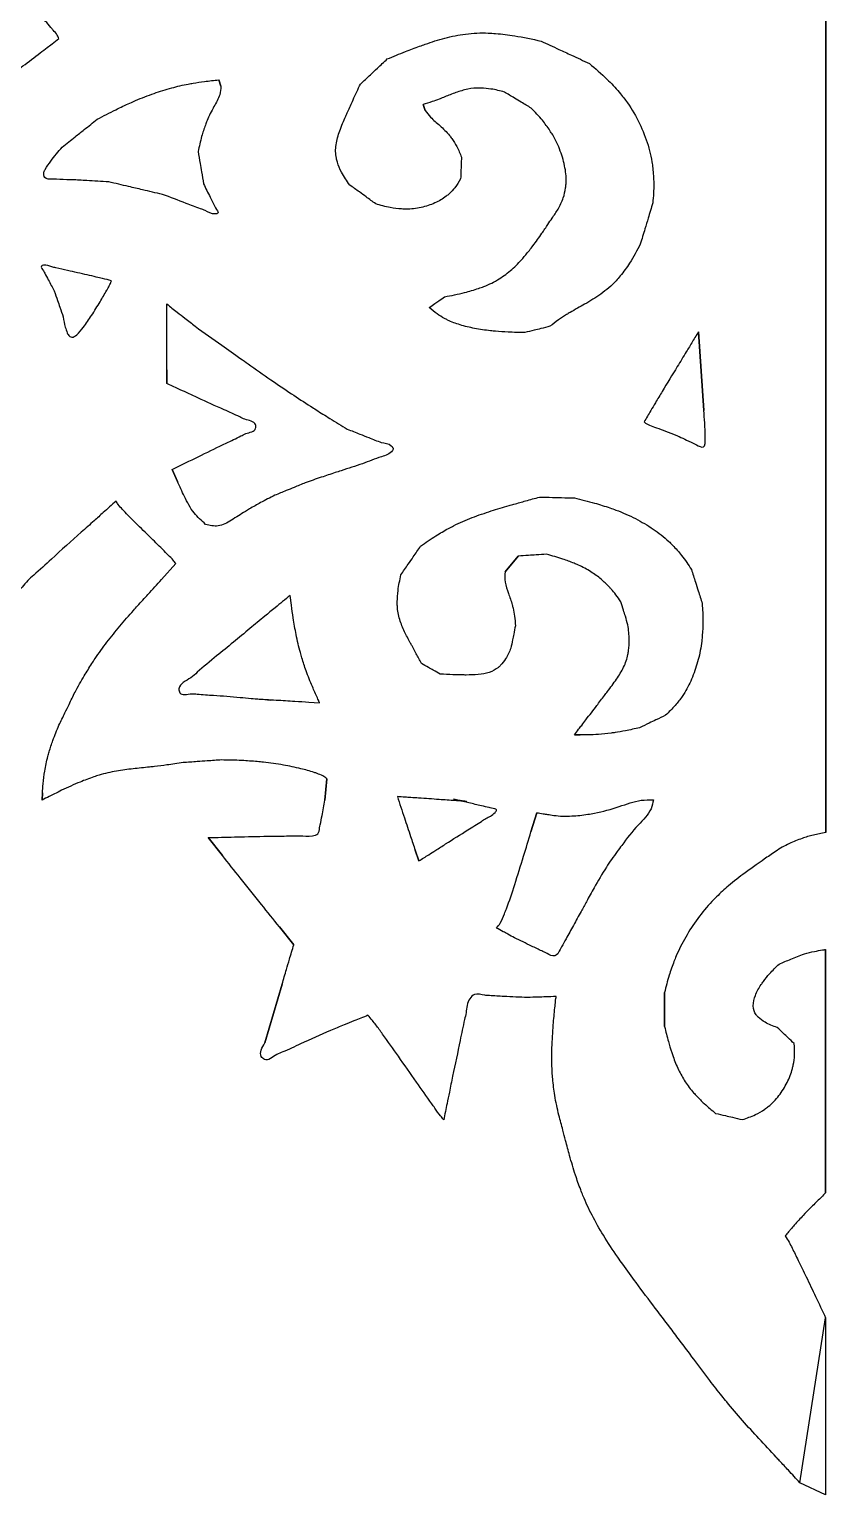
# Model space of a CAD drawing. Extents: x -268 to 413, y -196 to 303.
# Drawn here: x 124.9 to 215.4, y -196.4 to -29.9 of the extents above; entities that cross this region are included whole.
import ezdxf

# ---------------------------------------------------------------- set-up
doc = ezdxf.new("R2010")
doc.units = 0
doc.layers.add('layer_1', color=7, linetype='CONTINUOUS')

msp = doc.modelspace()

# ---------------------------------------------------------------- linework, layer by layer
at = {"layer": 'layer_1', "color": 1}
for points in [[(215.347768, 75.258593), (215.355093, -121.198882)], [(146.381543, -35.697844), (146.635882, -36.40891)], [(169.600784, -38.491317), (169.855124, -39.151457)], [(130.994654, -63.81214), (130.994654, -63.81214)], [(201.498707, -73.259534), (200.88922, -64.32004)], [(140.470423, -70.186981), (140.470423, -68.611695)], [(141.689526, -81.310333), (141.080039, -79.939119)], [(144.889321, -86.186727), (144.889321, -86.186727)], [(180.393609, -89.792845), (178.920954, -91.570381)], [(139.894273, -92.465558), (141.5175, -90.639439)], [(187.454639, -110.11068), (186.793978, -110.11068)], [(158.458259, -117.52142), (158.661159, -115.08672)], [(126.301849, -117.52142), (126.352941, -116.709801)], [(166.679564, -117.119978), (166.679564, -117.119978)], [(173.07954, -117.424722), (173.38454, -117.475172)], [(174.554529, -117.670427), (174.554529, -117.670418)], [(195.784655, -117.475163), (195.784655, -117.475163)], [(181.867179, -121.132454), (182.527328, -118.948468)], [(146.792663, -123.810349), (145.169444, -121.781459)], [(168.711311, -123.215475), (169.117761, -124.434569)], [(154.907592, -133.954306), (153.284501, -131.925416)], [(215.3446, -134.481471), (215.346431, -162.140642), (215.346752, -162.140734)], [(151.611657, -145.112772), (153.588861, -138.417905)], [(197.046719, -139.39285), (197.046719, -143.253435)], [(215.347658, -176.32414), (215.347658, -196.436054), (212.427317, -195.086348)]]:
    msp.add_lwpolyline(points, close=True, dxfattribs=at)
for points in [[(154.641588, -95.380423), (154.489092, -94.263036)], [(156.622417, -106.376688), (157.841511, -106.453508)]]:
    msp.add_lwpolyline(points, dxfattribs=at)
for points, knots in [([(128.228685, -30.992477), (128.169123, -30.865105), (128.003526, -30.510976), (127.646614, -30.12003), (126.988457, -29.328357), (125.931802, -28.200068), (124.527004, -26.698356), (123.553766, -25.678994), (123.106632, -25.210669)], [0, 0, 0, 0, 0.420191, 1.168237, 1.569545, 3.513519, 5.798898, 7.741235, 7.741235, 7.741235, 7.741235]), ([(126.098336, -32.615568), (126.361407, -32.415209), (126.808607, -32.074616), (127.518723, -31.533586), (127.965744, -31.192882), (128.228685, -30.992477)], [0, 0, 0, 0, 0.992042, 1.686393, 2.67821, 2.67821, 2.67821, 2.67821]), ([(165.537684, -33.310692), (166.224934, -33.025728), (167.440212, -32.52182), (168.88681, -31.981164), (170.367801, -31.447352), (172.086024, -30.895547), (174.481465, -30.408541), (176.432528, -30.312913), (178.296083, -30.451026), (180.308446, -30.684307), (182.0143, -31.059652), (183.010351, -31.278817)], [0, 0, 0, 0, 2.23179, 3.946523, 4.632161, 6.954902, 9.353764, 11.947006, 12.780407, 14.959252, 18.016781, 18.016781, 18.016781, 18.016781]), ([(183.010351, -31.278817), (183.687597, -31.592304), (184.838951, -32.125247), (186.667578, -32.971885), (187.81894, -33.505077), (188.496232, -33.81873)], [0, 0, 0, 0, 2.238845, 3.806153, 6.045333, 6.045333, 6.045333, 6.045333]), ([(113.41888, -44.484192), (113.810326, -43.894647), (114.51658, -42.830978), (115.47468, -41.661888), (116.546611, -40.428414), (117.943579, -39.078007), (119.912739, -37.395142), (121.496245, -36.143713), (122.907528, -35.048094), (124.273043, -33.994957), (125.441968, -33.11159), (126.098336, -32.615568)], [0, 0, 0, 0, 2.121573, 3.827784, 4.52944, 7.023765, 9.644811, 12.299705, 13.077474, 15.004833, 17.472962, 17.472962, 17.472962, 17.472962]), ([(162.489872, -36.155349), (162.866132, -35.804172), (163.505785, -35.207162), (164.521722, -34.258944), (165.161398, -33.6619), (165.537684, -33.310692)], [0, 0, 0, 0, 1.544044, 2.624916, 4.16908, 4.16908, 4.16908, 4.16908]), ([(188.496232, -33.81873), (189.180577, -34.396392), (190.385682, -35.413632), (191.631083, -36.782724), (192.825098, -38.219961), (193.94434, -39.995928), (195.015929, -42.446561), (195.537734, -44.383325), (195.74756, -46.050281), (195.870451, -47.611679), (195.766487, -48.931192), (195.708604, -49.665852)], [0, 0, 0, 0, 2.683554, 4.725632, 5.540994, 8.288687, 10.983709, 13.545702, 14.266743, 16.023849, 18.231025, 18.231025, 18.231025, 18.231025]), ([(132.565655, -40.167266), (133.271049, -39.796018), (134.500293, -39.149069), (135.968953, -38.462476), (137.405551, -37.821015), (138.975063, -37.213093), (140.97847, -36.588838), (142.467259, -36.233691), (143.715565, -36.012955), (144.863975, -35.832239), (145.841432, -35.745676), (146.381543, -35.697844)], [0, 0, 0, 0, 2.391017, 4.166668, 4.862345, 7.110924, 9.210629, 11.154034, 11.696875, 13.013648, 14.639827, 14.639827, 14.639827, 14.639827]), ([(146.635882, -36.40891), (146.609695, -36.734032), (146.542811, -37.564405), (145.765699, -38.792801), (145.207027, -39.931223), (144.765631, -41.072747), (144.376806, -42.229356), (144.164947, -43.247276), (144.044796, -43.824566)], [0, 0, 0, 0, 0.96733, 2.470594, 4.251471, 4.79061, 6.139483, 7.906704, 7.906704, 7.906704, 7.906704]), ([(161.270906, -47.633977), (160.935386, -47.157923), (160.364734, -46.34825), (159.936911, -45.280452), (159.6373, -44.248286), (159.653019, -43.006415), (160.116737, -41.412013), (160.646269, -40.187178), (161.166376, -39.020632), (161.719295, -37.798993), (162.208039, -36.756498), (162.489872, -36.155349)], [0, 0, 0, 0, 1.740683, 2.960556, 3.428834, 4.960547, 6.590032, 8.391349, 8.9598, 10.422116, 12.413918, 12.413918, 12.413918, 12.413918]), ([(178.845022, -37.069571), (178.339611, -36.938205), (177.467162, -36.711439), (176.420622, -36.620271), (175.415096, -36.598061), (174.330055, -36.783932), (173.022382, -37.223718), (172.080368, -37.617921), (171.284671, -37.920181), (170.560242, -38.185615), (169.940978, -38.382925), (169.600784, -38.491317)], [0, 0, 0, 0, 1.563603, 2.699119, 3.141202, 4.579244, 5.96655, 7.276995, 7.641505, 8.520079, 9.591084, 9.591084, 9.591084, 9.591084]), ([(181.892707, -38.898418), (181.516452, -38.672617), (180.876823, -38.288759), (179.860928, -37.679143), (179.221282, -37.295337), (178.845022, -37.069571)], [0, 0, 0, 0, 1.316427, 2.237913, 3.554302, 3.554302, 3.554302, 3.554302]), ([(169.855124, -39.151457), (170.049676, -39.416691), (170.526165, -40.066293), (171.562488, -40.895909), (172.380784, -41.695526), (172.990617, -42.514135), (173.512118, -43.315317), (173.805682, -44.066782), (173.96915, -44.485227)], [0, 0, 0, 0, 0.983104, 2.407778, 3.95889, 4.399531, 5.469125, 6.813083, 6.813083, 6.813083, 6.813083]), ([(183.111938, -53.120115), (183.33826, -52.781725), (183.722971, -52.206518), (184.325796, -51.28768), (185.008567, -50.340963), (185.557219, -49.185441), (185.77501, -48.183879), (185.916944, -47.046234), (185.773858, -45.611707), (185.24548, -43.745337), (184.595873, -42.345023), (183.861029, -41.20495), (183.100629, -40.141449), (182.327538, -39.345888), (181.892707, -38.898418)], [0, 0, 0, 0, 1.221296, 2.076001, 3.296721, 4.720634, 5.873416, 6.356533, 8.157185, 10.138977, 12.165417, 12.754161, 14.208088, 16.077111, 16.077111, 16.077111, 16.077111]), ([(128.603483, -43.316529), (129.092692, -42.927638), (129.924293, -42.266567), (131.245017, -41.216813), (132.07655, -40.555971), (132.565655, -40.167266)], [0, 0, 0, 0, 1.874847, 3.187034, 5.061291, 5.061291, 5.061291, 5.061291]), ([(133.886336, -47.278701), (133.051485, -47.223714), (131.660999, -47.132131), (130.076243, -47.054893), (128.767727, -47.015922), (127.824858, -46.95618), (126.524672, -47.013985), (126.446089, -46.222533), (126.815121, -45.633645), (127.448097, -44.634693), (128.149659, -43.83429), (128.603483, -43.316529)], [0, 0, 0, 0, 2.507048, 4.175614, 4.781705, 6.390795, 7.310135, 7.934708, 8.280444, 9.406282, 11.46866, 11.46866, 11.46866, 11.46866]), ([(144.044796, -43.824566), (144.120073, -44.276069), (144.248047, -45.043634), (144.451295, -46.262731), (144.579263, -47.030325), (144.65454, -47.481857)], [0, 0, 0, 0, 1.373206, 2.33448, 3.707771, 3.707771, 3.707771, 3.707771]), ([(173.96915, -44.485227), (173.956728, -44.786243), (173.935611, -45.297981), (173.901749, -46.110756), (173.880224, -46.622512), (173.867563, -46.923552)], [0, 0, 0, 0, 0.903815, 1.536522, 2.440441, 2.440441, 2.440441, 2.440441]), ([(139.981961, -48.701088), (139.229382, -48.525522), (137.950014, -48.227062), (135.918139, -47.752933), (134.63885, -47.454341), (133.886336, -47.278701)], [0, 0, 0, 0, 2.318359, 3.941161, 6.25938, 6.25938, 6.25938, 6.25938]), ([(144.65454, -47.481857), (144.902769, -47.986352), (145.299957, -48.793588), (145.796654, -49.730163), (146.038547, -50.301804), (146.514184, -50.856401), (145.609053, -50.999416), (145.065511, -50.574916), (143.944916, -50.207078), (142.335585, -49.570984), (140.887176, -49.035654), (139.981961, -48.701088)], [0, 0, 0, 0, 1.703299, 2.725427, 3.066181, 3.739955, 4.053067, 5.247225, 5.825903, 7.56175, 10.454479, 10.454479, 10.454479, 10.454479]), ([(164.216875, -49.767302), (163.853257, -49.503871), (163.235088, -49.056024), (162.253099, -48.344916), (161.634688, -47.897293), (161.270906, -47.633977)], [0, 0, 0, 0, 1.347043, 2.290042, 3.63728, 3.63728, 3.63728, 3.63728]), ([(173.867563, -46.923552), (173.667164, -47.271506), (173.304268, -47.901603), (172.694531, -48.516598), (171.969486, -49.149278), (170.917699, -49.736828), (169.368495, -50.244334), (168.070766, -50.40455), (166.900123, -50.343931), (165.730707, -50.211231), (164.767246, -49.928698), (164.216875, -49.767302)], [0, 0, 0, 0, 1.199257, 2.171695, 2.57847, 4.085821, 5.737986, 7.452983, 7.965169, 9.254054, 10.971268, 10.971268, 10.971268, 10.971268]), ([(195.708604, -49.665852), (195.533071, -50.242827), (195.234668, -51.223674), (194.760578, -52.781417), (194.46198, -53.762172), (194.286335, -54.339081)], [0, 0, 0, 0, 1.809256, 3.075703, 4.884866, 4.884866, 4.884866, 4.884866]), ([(172.038981, -60.332349), (172.80508, -60.186882), (174.114019, -59.938339), (175.5922, -59.492344), (176.925673, -59.0251), (178.23982, -58.364457), (179.710733, -57.254224), (180.664557, -56.279347), (181.440978, -55.363938), (182.193101, -54.433143), (182.778769, -53.596216), (183.111938, -53.120115)], [0, 0, 0, 0, 2.337635, 3.994031, 4.625401, 6.576408, 8.374689, 10.130948, 10.655265, 11.976054, 13.718808, 13.718808, 13.718808, 13.718808]), ([(194.286335, -54.339081), (193.905715, -55.073788), (193.246378, -56.346496), (192.24711, -57.687624), (191.205393, -58.919238), (189.858355, -60.029429), (188.051355, -61.149164), (186.713827, -61.862993), (185.724516, -62.466524), (184.941966, -62.96397), (184.340088, -63.437777), (184.02616, -63.684906)], [0, 0, 0, 0, 2.47786, 4.292312, 5.002014, 7.314725, 9.481708, 11.377596, 11.859783, 12.958474, 14.15629, 14.15629, 14.15629, 14.15629]), ([(131.451508, -57.84362), (130.702616, -57.678052), (129.504418, -57.413149), (128.165384, -57.0841), (127.246947, -56.917652), (126.748391, -56.626829), (126.056073, -56.885783), (126.458307, -57.315085), (126.679799, -57.801849), (127.117434, -58.577052), (127.471411, -59.251089), (127.69263, -59.672329)], [0, 0, 0, 0, 2.300257, 3.680319, 4.140312, 5.090808, 5.361742, 5.936833, 6.22474, 7.088298, 8.527263, 8.527263, 8.527263, 8.527263]), ([(134.194577, -58.504281), (133.856027, -58.422731), (133.280423, -58.28408), (132.366067, -58.063859), (131.790259, -57.925196), (131.451508, -57.84362)], [0, 0, 0, 0, 1.044701, 1.776203, 2.821507, 2.821507, 2.821507, 2.821507]), ([(127.69263, -59.672329), (127.818075, -60.035986), (128.031343, -60.654235), (128.369989, -61.63627), (128.583164, -62.254658), (128.708568, -62.618436)], [0, 0, 0, 0, 1.154054, 1.961998, 3.116355, 3.116355, 3.116355, 3.116355]), ([(130.994654, -63.81214), (131.314717, -63.358915), (131.984761, -62.410101), (132.850556, -60.988967), (133.471514, -59.947062), (133.8524, -59.245005), (134.057003, -58.892521), (134.158135, -58.607122), (134.194577, -58.504281)], [0, 0, 0, 0, 1.664033, 3.483605, 4.99065, 5.300924, 5.881115, 6.207958, 6.207958, 6.207958, 6.207958]), ([(140.470423, -68.611695), (140.470423, -67.952109), (140.470423, -66.52382), (140.470423, -64.458431), (140.470423, -62.927837), (140.470423, -61.947098), (140.470423, -61.523847), (140.470423, -61.225386), (140.470423, -61.145772)], [0, 0, 0, 0, 1.97876, 4.284866, 6.196169, 6.570541, 7.227081, 7.465924, 7.465924, 7.465924, 7.465924]), ([(140.470423, -61.145772), (140.871798, -61.45929), (141.554144, -61.992279), (142.637847, -62.838871), (143.320162, -63.37196), (143.721529, -63.685547)], [0, 0, 0, 0, 1.527926, 2.597513, 4.125549, 4.125549, 4.125549, 4.125549]), ([(170.31185, -61.551572), (170.525166, -61.401026), (170.887754, -61.145134), (171.463464, -60.738726), (171.825845, -60.482846), (172.038981, -60.332349)], [0, 0, 0, 0, 0.783269, 1.331373, 2.114116, 2.114116, 2.114116, 2.114116]), ([(181.181641, -64.395962), (180.542367, -64.385011), (179.424783, -64.365866), (178.121769, -64.272965), (176.847966, -64.157113), (175.493777, -63.956981), (173.857574, -63.562411), (172.718544, -63.150088), (171.86997, -62.700099), (171.141328, -62.269469), (170.604772, -61.80509), (170.31185, -61.551572)], [0, 0, 0, 0, 1.917737, 3.352608, 3.917495, 5.755072, 7.452205, 8.963321, 9.369016, 10.333589, 11.493297, 11.493297, 11.493297, 11.493297]), ([(128.708568, -62.618436), (128.773138, -63.005391), (128.875454, -63.618542), (129.107156, -64.282422), (129.292275, -64.713917), (129.713196, -65.070181), (130.431216, -64.547765), (130.773472, -64.100915), (130.994654, -63.81214)], [0, 0, 0, 0, 1.176098, 1.863592, 2.090794, 2.60351, 3.224413, 4.35869, 4.35869, 4.35869, 4.35869]), ([(143.721529, -63.685547), (144.720326, -64.401246), (146.437857, -65.631962), (148.438072, -67.050617), (150.29651, -68.363248), (152.210492, -69.699097), (154.578718, -71.310953), (156.301007, -72.443799), (157.760199, -73.373412), (159.143651, -74.245189), (160.328608, -74.965562), (160.990783, -75.368119)], [0, 0, 0, 0, 3.686235, 6.338856, 7.356669, 10.512011, 13.340881, 15.950598, 16.695937, 18.531331, 20.856101, 20.856101, 20.856101, 20.856101]), ([(184.02616, -63.684906), (183.674981, -63.772619), (183.077968, -63.921735), (182.129795, -64.158753), (181.532813, -64.308106), (181.181641, -64.395962)], [0, 0, 0, 0, 1.085901, 1.84606, 2.932045, 2.932045, 2.932045, 2.932045]), ([(200.88922, -64.32004), (200.876524, -64.340892), (200.774956, -64.507711), (200.432148, -65.070717), (199.987899, -65.800638), (199.289191, -66.947274), (198.26063, -68.636089), (197.346503, -70.137315), (196.775193, -71.075548)], [0, 0, 0, 0, 0.07324, 0.58592, 1.977481, 2.636692, 4.614158, 7.909621, 7.909621, 7.909621, 7.909621]), ([(144.432595, -78.313566), (145.35626, -77.857478), (146.834233, -77.127683), (148.561544, -76.347673), (149.60508, -75.75075), (150.64953, -75.638823), (150.563655, -74.461698), (149.521825, -74.380576), (148.400177, -73.776137), (146.575472, -73.001373), (144.577556, -72.061112), (142.841027, -71.270598), (141.656082, -70.728528), (140.909575, -70.387563), (140.470423, -70.186981)], [0, 0, 0, 0, 3.104262, 4.967186, 5.588272, 6.854109, 7.276371, 8.608959, 9.260638, 11.215464, 14.473117, 15.920952, 16.934604, 18.382918, 18.382918, 18.382918, 18.382918]), ([(196.775193, -71.075548), (196.521208, -71.50508), (196.089408, -72.235328), (195.403521, -73.395215), (194.971613, -74.125566), (194.717535, -74.55521)], [0, 0, 0, 0, 1.497016, 2.545078, 4.042525, 4.042525, 4.042525, 4.042525]), ([(194.717535, -74.55521), (194.76826, -74.603844), (194.898681, -74.728891), (195.122509, -74.819022), (195.530658, -75.003074), (196.203899, -75.242811), (197.210101, -75.616375), (198.069599, -75.949178), (198.858149, -76.290086), (199.659194, -76.653187), (200.457744, -77.03268), (201.679196, -77.683313), (201.675225, -75.362624), (201.574484, -74.162366), (201.498707, -73.259534)], [0, 0, 0, 0, 0.20939, 0.538372, 0.71106, 1.555778, 2.676913, 3.934985, 4.314488, 5.263303, 6.49769, 7.327826, 8.358539, 11.487265, 11.487265, 11.487265, 11.487265]), ([(160.990783, -75.368119), (161.467434, -75.55612), (162.27774, -75.875723), (163.564559, -76.383668), (164.374691, -76.703702), (164.851239, -76.891957)], [0, 0, 0, 0, 1.537162, 2.613173, 4.150326, 4.150326, 4.150326, 4.150326]), ([(164.851239, -76.891957), (165.257132, -76.93147), (165.806689, -76.984969), (166.264075, -77.562393), (165.908236, -78.195142), (164.541558, -78.567067), (162.660938, -79.358631), (160.863817, -79.896129), (159.308703, -80.411036), (157.951178, -80.861249), (156.82248, -81.252557), (156.215967, -81.462829)], [0, 0, 0, 0, 1.200859, 1.625897, 1.811906, 3.236231, 5.546563, 8.102197, 8.807231, 10.465369, 12.391281, 12.391281, 12.391281, 12.391281]), ([(141.080039, -79.939119), (141.494009, -79.738442), (142.197719, -79.397309), (143.315238, -78.855458), (144.018774, -78.51426), (144.432595, -78.313566)], [0, 0, 0, 0, 1.38014, 2.346105, 3.725863, 3.725863, 3.725863, 3.725863]), ([(144.889321, -86.186727), (144.427464, -85.776056), (143.420079, -84.880315), (142.512254, -83.103762), (141.950289, -81.878758), (141.689526, -81.310333)], [0, 0, 0, 0, 1.839688, 4.012656, 5.893875, 5.893875, 5.893875, 5.893875]), ([(156.215967, -81.462829), (155.789577, -81.638473), (155.064697, -81.937075), (153.913319, -82.411207), (153.188316, -82.70966), (152.761833, -82.885226)], [0, 0, 0, 0, 1.383448, 2.351922, 3.73554, 3.73554, 3.73554, 3.73554]), ([(152.761833, -82.885226), (152.213084, -83.157633), (151.24158, -83.639902), (150.137451, -84.272969), (149.03296, -84.939451), (147.917561, -85.675826), (146.400627, -86.561655), (145.36923, -86.305784), (144.889321, -86.186727)], [0, 0, 0, 0, 1.837149, 3.252484, 3.819667, 5.699284, 7.344896, 8.776921, 8.776921, 8.776921, 8.776921]), ([(169.320661, -88.675329), (169.894401, -88.267124), (170.916772, -87.539726), (172.198971, -86.804039), (173.55714, -86.079173), (175.171936, -85.397267), (177.286451, -84.668761), (178.880811, -84.195258), (180.189951, -83.820167), (181.340002, -83.493873), (182.307255, -83.231046), (182.831815, -83.08851)], [0, 0, 0, 0, 2.11106, 3.761785, 4.429995, 6.729164, 9.008322, 11.138313, 11.717611, 13.093838, 14.724568, 14.724568, 14.724568, 14.724568]), ([(182.831815, -83.08851), (183.321058, -83.100908), (184.152713, -83.121982), (185.473434, -83.155799), (186.304909, -83.177308), (186.793978, -83.18996)], [0, 0, 0, 0, 1.4682, 2.495764, 3.963462, 3.963462, 3.963462, 3.963462]), ([(186.793978, -83.18996), (187.56649, -83.372249), (188.928766, -83.693702), (190.491979, -84.196098), (192.054316, -84.744786), (193.736563, -85.489269), (195.757193, -86.667628), (197.141844, -87.733363), (198.173482, -88.777204), (199.09752, -89.800696), (199.742025, -90.773514), (200.101966, -91.31681)], [0, 0, 0, 0, 2.380195, 4.197322, 4.922125, 7.347969, 9.700812, 11.929209, 12.559785, 14.103177, 16.055401, 16.055401, 16.055401, 16.055401]), ([(134.721302, -83.538891), (134.232904, -83.977154), (133.402573, -84.722248), (132.083751, -85.905801), (131.253341, -86.651107), (130.764835, -87.08955)], [0, 0, 0, 0, 1.968622, 3.346867, 5.31609, 5.31609, 5.31609, 5.31609]), ([(141.5175, -90.639439), (141.418636, -90.513112), (141.15259, -90.173163), (140.742094, -89.769031), (139.972095, -88.983387), (138.799325, -87.851357), (137.258159, -86.334063), (136.097885, -85.203884), (135.371202, -84.411036), (134.981515, -84.02355), (134.789775, -83.666425), (134.721302, -83.538891)], [0, 0, 0, 0, 0.48089, 1.294083, 1.724491, 3.782002, 6.182145, 8.215839, 8.634474, 9.41337, 9.846027, 9.846027, 9.846027, 9.846027]), ([(130.764835, -87.08955), (129.633157, -88.094038), (127.82243, -89.701258), (125.825651, -91.59418), (124.411527, -92.71446), (123.81463, -93.891196), (122.315034, -93.676519), (122.852686, -92.403695), (122.843191, -91.03462), (123.065372, -88.798075), (123.184206, -86.872637), (123.258478, -85.669232)], [0, 0, 0, 0, 4.548696, 7.278091, 8.187943, 10.051436, 10.546591, 12.014369, 12.743051, 14.929124, 18.572627, 18.572627, 18.572627, 18.572627]), ([(167.08563, -91.926298), (167.361562, -91.52496), (167.83065, -90.842679), (168.575661, -89.759022), (169.044733, -89.0767), (169.320661, -88.675329)], [0, 0, 0, 0, 1.461127, 2.483942, 3.945145, 3.945145, 3.945145, 3.945145]), ([(183.644715, -89.589816), (183.243373, -89.6149), (182.561071, -89.657543), (181.477369, -89.725219), (180.795009, -89.767798), (180.393609, -89.792845)], [0, 0, 0, 0, 1.206377, 2.050898, 3.25744, 3.25744, 3.25744, 3.25744]), ([(192.076309, -94.973982), (191.891819, -94.705014), (191.553328, -94.211528), (191.091217, -93.668541), (190.551417, -93.066774), (189.810289, -92.369424), (188.645317, -91.515695), (187.59113, -90.944614), (186.508287, -90.496208), (185.317027, -90.051951), (184.26072, -89.760046), (183.644715, -89.589816)], [0, 0, 0, 0, 0.977791, 1.79399, 2.136376, 3.403148, 4.837627, 6.459304, 6.98382, 8.35354, 10.269842, 10.269842, 10.269842, 10.269842]), ([(178.920954, -91.570381), (178.903563, -91.962524), (178.866167, -92.805754), (179.314474, -94.039507), (179.65788, -95.008544), (179.869685, -95.873075), (180.029733, -96.665169), (180.067898, -97.344061), (180.088874, -97.71718)], [0, 0, 0, 0, 1.166832, 2.509047, 3.878383, 4.260407, 5.177897, 6.297457, 6.297457, 6.297457, 6.297457]), ([(200.101966, -91.31681), (200.252522, -91.793424), (200.508463, -92.603651), (200.914873, -93.890473), (201.170709, -94.700688), (201.321197, -95.177276)], [0, 0, 0, 0, 1.499482, 2.549073, 4.048422, 4.048422, 4.048422, 4.048422]), ([(130.054676, -105.247114), (130.395817, -104.628976), (131.003293, -103.528248), (131.790541, -102.274953), (132.632117, -100.986939), (133.677838, -99.558715), (135.146516, -97.742249), (136.329177, -96.378625), (137.401049, -95.179062), (138.459483, -94.006645), (139.376228, -93.021983), (139.894273, -92.465558)], [0, 0, 0, 0, 2.117621, 3.770884, 4.438473, 6.733261, 9.076632, 11.445064, 12.147433, 13.902721, 16.183437, 16.183437, 16.183437, 16.183437]), ([(169.422368, -101.983317), (169.222239, -101.616076), (168.86303, -100.95692), (168.440291, -100.178026), (167.99178, -99.350645), (167.468417, -98.381598), (166.905977, -97.003888), (166.674111, -95.837217), (166.667497, -94.724878), (166.737384, -93.527037), (166.957138, -92.516921), (167.08563, -91.926298)], [0, 0, 0, 0, 1.254702, 2.252046, 2.658591, 4.078255, 5.553951, 7.110793, 7.603783, 8.889565, 10.699871, 10.699871, 10.699871, 10.699871]), ([(154.489092, -94.263036), (153.92471, -94.726974), (152.965244, -95.515683), (151.441574, -96.768642), (150.482345, -97.557734), (149.918083, -98.021914)], [0, 0, 0, 0, 2.191779, 3.726088, 5.918048, 5.918048, 5.918048, 5.918048]), ([(157.841511, -106.453508), (157.831477, -106.43093), (157.751205, -106.250308), (157.481186, -105.640308), (156.945093, -104.464267), (156.342577, -102.948963), (155.917175, -101.649865), (155.513399, -100.290158), (155.175788, -98.776672), (154.862418, -96.976134), (154.708109, -95.861106), (154.641588, -95.380423)], [0, 0, 0, 0, 0.074121, 0.592968, 2.001267, 3.951386, 5.480978, 6.100708, 8.206126, 10.12717, 11.582864, 11.582864, 11.582864, 11.582864]), ([(192.888953, -97.615473), (192.788591, -97.28938), (192.617974, -96.735017), (192.347093, -95.85452), (192.1766, -95.300109), (192.076309, -94.973982)], [0, 0, 0, 0, 1.023565, 1.740072, 2.763668, 2.763668, 2.763668, 2.763668]), ([(201.321197, -95.177276), (201.360901, -95.861961), (201.431154, -97.073471), (201.358056, -98.497801), (201.230985, -99.947798), (200.918377, -101.550926), (200.273335, -103.514322), (199.60705, -104.896964), (198.907579, -105.939977), (198.230451, -106.853078), (197.537525, -107.512469), (197.155741, -107.875777)], [0, 0, 0, 0, 2.055871, 3.637742, 4.272559, 6.42247, 8.516769, 10.463186, 10.99813, 12.284117, 13.862075, 13.862075, 13.862075, 13.862075]), ([(149.918083, -98.021914), (148.672389, -99.065404), (146.691746, -100.724544), (144.37601, -102.552688), (143.062062, -103.839043), (141.727526, -104.312102), (141.969392, -105.737166), (143.116173, -105.367678), (144.327428, -105.531951), (146.198711, -105.60732), (147.805854, -105.753384), (148.800311, -105.843764)], [0, 0, 0, 0, 4.892982, 7.779803, 8.727276, 10.577504, 11.038773, 12.401746, 13.035001, 14.890489, 17.902143, 17.902143, 17.902143, 17.902143]), ([(180.088874, -97.71718), (180.026268, -98.030619), (179.919819, -98.563555), (179.750559, -99.41015), (179.643865, -99.943297), (179.581093, -100.256964)], [0, 0, 0, 0, 0.958894, 1.630388, 2.590048, 2.590048, 2.590048, 2.590048]), ([(186.793978, -110.11068), (186.9571, -109.897399), (187.234368, -109.534873), (187.674617, -108.959189), (188.358775, -108.064966), (189.221547, -106.933743), (190.033631, -105.866526), (190.791655, -104.86766), (191.577899, -103.834288), (192.433844, -102.455009), (192.849298, -101.318182), (192.993093, -100.259841), (193.064753, -99.136478), (192.953656, -98.175273), (192.888953, -97.615473)], [0, 0, 0, 0, 0.805529, 1.369207, 2.174184, 4.183301, 5.637298, 6.197275, 7.945255, 9.530994, 11.055897, 11.523635, 12.733208, 14.420085, 14.420085, 14.420085, 14.420085]), ([(179.581093, -100.256964), (179.402607, -100.667718), (179.099794, -101.364585), (178.552114, -102.056655), (177.971198, -102.642366), (177.106748, -103.071029), (175.844174, -103.284952), (174.819525, -103.308385), (173.858544, -103.29847), (172.875863, -103.276282), (172.036142, -103.229204), (171.555958, -103.202283)], [0, 0, 0, 0, 1.337309, 2.268819, 2.626601, 3.807596, 5.073208, 6.451237, 6.876483, 7.956722, 9.399449, 9.399449, 9.399449, 9.399449]), ([(171.555958, -103.202283), (171.292629, -103.051784), (170.844931, -102.795915), (170.133734, -102.389594), (169.685851, -102.133798), (169.422368, -101.983317)], [0, 0, 0, 0, 0.909907, 1.546972, 2.457252, 2.457252, 2.457252, 2.457252]), ([(128.228685, -109.000553), (128.454126, -108.537091), (128.837354, -107.749251), (129.446018, -106.498105), (129.829255, -105.710427), (130.054676, -105.247114)], [0, 0, 0, 0, 1.546152, 2.628308, 4.174033, 4.174033, 4.174033, 4.174033]), ([(148.800311, -105.843764), (149.226794, -105.881313), (149.951811, -105.945145), (151.103275, -106.046769), (151.828249, -106.110908), (152.254702, -106.148636)], [0, 0, 0, 0, 1.284401, 2.183465, 3.467818, 3.467818, 3.467818, 3.467818]), ([(150.52757, -105.995884), (151.325194, -106.045814), (152.830086, -106.140018), (154.861708, -106.26685), (156.095701, -106.34383), (156.622417, -106.376688)], [0, 0, 0, 0, 2.397556, 4.523512, 6.106732, 6.106732, 6.106732, 6.106732]), ([(197.155741, -107.875777), (196.792085, -108.051353), (196.173847, -108.349844), (195.191854, -108.823888), (194.573509, -109.12234), (194.209763, -109.297908)], [0, 0, 0, 0, 1.211465, 2.059574, 3.271276, 3.271276, 3.271276, 3.271276]), ([(126.352941, -116.709801), (126.376276, -116.357612), (126.431577, -115.522987), (126.606017, -114.129798), (126.849037, -112.922366), (127.186852, -111.767607), (127.576045, -110.571048), (127.990196, -109.574446), (128.228685, -109.000553)], [0, 0, 0, 0, 1.058732, 2.509, 4.209758, 4.745439, 6.118118, 7.981741, 7.981741, 7.981741, 7.981741]), ([(194.209763, -109.297908), (193.673909, -109.415864), (192.747716, -109.619746), (191.66006, -109.804264), (190.635219, -109.958391), (189.601155, -110.056021), (188.431184, -110.107783), (187.742408, -110.109826), (187.454639, -110.11068)], [0, 0, 0, 0, 1.645783, 2.844646, 3.308662, 4.754754, 5.957698, 6.820948, 6.820948, 6.820948, 6.820948]), ([(146.691213, -112.956243), (146.152746, -112.99373), (145.237289, -113.057462), (143.783197, -113.158912), (142.867575, -113.222932), (142.328936, -113.260593)], [0, 0, 0, 0, 1.619309, 2.753019, 4.372881, 4.372881, 4.372881, 4.372881]), ([(158.661159, -115.08672), (158.512562, -114.972924), (158.179078, -114.717538), (157.673493, -114.533376), (156.855171, -114.232596), (155.572883, -113.900982), (153.646175, -113.498941), (151.986776, -113.255223), (150.411554, -113.110216), (148.823322, -112.994502), (147.46414, -112.970113), (146.691213, -112.956243)], [0, 0, 0, 0, 0.558673, 1.253786, 1.597249, 3.17761, 5.215483, 7.50433, 8.202492, 9.961192, 12.279889, 12.279889, 12.279889, 12.279889]), ([(142.328936, -113.260593), (141.715214, -113.352415), (140.635309, -113.513987), (139.365951, -113.671751), (138.089522, -113.819465), (136.645054, -113.948542), (134.722344, -114.194846), (133.230002, -114.530563), (131.861504, -114.985241), (130.4246, -115.522202), (128.940609, -116.195054), (127.790016, -116.777822), (127.045679, -117.149019), (126.577353, -117.383488), (126.301849, -117.52142)], [0, 0, 0, 0, 1.861577, 3.275636, 3.837117, 5.71635, 7.625895, 9.650115, 10.290511, 11.95129, 14.249735, 15.173766, 15.820685, 16.744994, 16.744994, 16.744994, 16.744994]), ([(149.328812, -121.680009), (150.484922, -121.652489), (152.334676, -121.608456), (154.407965, -121.591092), (155.832824, -121.565905), (156.714902, -121.650446), (157.76336, -121.438262), (157.819599, -120.776226), (157.967098, -120.098273), (158.164846, -119.038521), (158.345016, -118.106947), (158.458259, -117.52142)], [0, 0, 0, 0, 3.466395, 5.546169, 6.239446, 7.710218, 8.339471, 9.061356, 9.40985, 10.47, 12.263825, 12.263825, 12.263825, 12.263825]), ([(174.554529, -117.670418), (174.486636, -117.665705), (174.350848, -117.656281), (174.147171, -117.642034), (173.772231, -117.615729), (172.867317, -117.552587), (171.253211, -117.439657), (169.579275, -117.322505), (168.293912, -117.232593), (167.48671, -117.17623), (166.978499, -117.140812), (166.679564, -117.119978)], [0, 0, 0, 0, 0.20417, 0.408345, 0.612523, 1.331755, 3.129688, 5.466677, 6.365847, 6.995199, 7.894179, 7.894179, 7.894179, 7.894179]), ([(166.679564, -117.119978), (166.945404, -117.917662), (167.446993, -119.422739), (168.124253, -121.454567), (168.535694, -122.688704), (168.711311, -123.215475)], [0, 0, 0, 0, 2.522447, 4.759371, 6.425191, 6.425191, 6.425191, 6.425191]), ([(172.165309, -122.504409), (173.011613, -121.964354), (174.36574, -121.10024), (175.89047, -120.161181), (176.916925, -119.46782), (177.542487, -119.255768), (178.113316, -118.49545), (177.455775, -118.47111), (176.93912, -118.322029), (176.03951, -118.128409), (175.07517, -117.893293), (174.230983, -117.695541), (173.655523, -117.560025), (173.292883, -117.474838), (173.07954, -117.424722)], [0, 0, 0, 0, 3.006037, 4.809799, 5.411096, 6.657531, 7.00543, 7.584688, 7.880474, 8.767609, 10.245764, 10.902762, 11.362794, 12.020172, 12.020172, 12.020172, 12.020172]), ([(173.38454, -117.475172), (173.48633, -117.492238), (173.722025, -117.531754), (174.11204, -117.596731), (174.40025, -117.644732), (174.554529, -117.670427)], [0, 0, 0, 0, 0.309632, 0.716956, 1.18617, 1.18617, 1.18617, 1.18617]), ([(182.527328, -118.948468), (182.765608, -118.986255), (183.17068, -119.050494), (183.81439, -119.149885), (184.894138, -119.340576), (186.43429, -119.369099), (187.974244, -119.195748), (189.780292, -118.883182), (191.802326, -118.335637), (193.97949, -117.48761), (195.31864, -117.478376), (195.784655, -117.475163)], [0, 0, 0, 0, 0.723762, 1.230386, 1.954118, 4.011594, 5.818538, 6.599672, 9.50696, 12.111539, 13.501672, 13.501672, 13.501672, 13.501672]), ([(195.784655, -117.475163), (195.711423, -117.823963), (195.474026, -118.95467), (193.835584, -120.473228), (192.591381, -122.095246), (191.398506, -123.707592), (190.303965, -125.288131), (189.485434, -126.696479), (189.029019, -127.481777)], [0, 0, 0, 0, 1.054163, 3.417284, 6.384862, 7.266148, 9.426971, 12.150493, 12.150493, 12.150493, 12.150493]), ([(177.955412, -132.053428), (178.106121, -131.870022), (178.502014, -131.388241), (178.781036, -130.600855), (179.360745, -129.160736), (180.062622, -126.963239), (180.985401, -124.04998), (181.589864, -122.050003), (181.867179, -121.132454)], [0, 0, 0, 0, 0.708246, 1.860467, 2.4688, 5.374764, 8.766713, 11.641987, 11.641987, 11.641987, 11.641987]), ([(215.355093, -121.198882), (215.115377, -121.241826), (214.644585, -121.326167), (213.959759, -121.483564), (213.301094, -121.658076), (212.386801, -121.967875), (211.125381, -122.447818), (210.161778, -123.029187), (209.643641, -123.341793)], [0, 0, 0, 0, 0.730486, 1.434637, 2.107568, 2.773357, 4.330835, 6.142395, 6.142395, 6.142395, 6.142395]), ([(145.169444, -121.781459), (145.683033, -121.768859), (146.556071, -121.74744), (147.942527, -121.713624), (148.815396, -121.692458), (149.328812, -121.680009)], [0, 0, 0, 0, 1.541229, 2.619904, 4.160605, 4.160605, 4.160605, 4.160605]), ([(169.117761, -124.434569), (169.493948, -124.196188), (170.133464, -123.790942), (171.149313, -123.147555), (171.789015, -122.742611), (172.165309, -122.504409)], [0, 0, 0, 0, 1.336068, 2.27131, 3.607362, 3.607362, 3.607362, 3.607362]), ([(153.284501, -131.925416), (152.603249, -131.073826), (151.120549, -129.220399), (148.956615, -126.515366), (147.473916, -124.66194), (146.792663, -123.810349)], [0, 0, 0, 0, 3.271667, 7.120555, 10.392222, 10.392222, 10.392222, 10.392222]), ([(209.643641, -123.341793), (209.217193, -123.642838), (208.492247, -124.154602), (207.340869, -124.967335), (206.615931, -125.479011), (206.189506, -125.77999)], [0, 0, 0, 0, 1.566006, 2.66215, 4.227984, 4.227984, 4.227984, 4.227984]), ([(206.189506, -125.77999), (205.553822, -126.259667), (204.42678, -127.110114), (203.212665, -128.242797), (202.005604, -129.448327), (200.779534, -130.944259), (199.424428, -133.026023), (198.575376, -134.691153), (197.994285, -136.155718), (197.498597, -137.529234), (197.207924, -138.728016), (197.046719, -139.39285)], [0, 0, 0, 0, 2.387334, 4.232648, 4.974949, 7.505019, 10.014735, 12.417604, 13.09466, 14.741633, 16.792331, 16.792331, 16.792331, 16.792331]), ([(189.029019, -127.481777), (188.740649, -128.008563), (188.250408, -128.904121), (187.471578, -130.326423), (186.981069, -131.221913), (186.692528, -131.748684)], [0, 0, 0, 0, 1.801651, 3.062879, 4.864738, 4.864738, 4.864738, 4.864738]), ([(179.987553, -133.170943), (179.736644, -133.03293), (179.310129, -132.798322), (178.632749, -132.425817), (178.206267, -132.191344), (177.955412, -132.053428)], [0, 0, 0, 0, 0.859084, 1.460344, 2.319146, 2.319146, 2.319146, 2.319146]), ([(186.692528, -131.748684), (186.40911, -132.254763), (185.955627, -133.064514), (185.455884, -133.991459), (185.096952, -134.593268), (184.917988, -135.146187), (184.149015, -135.274194), (183.641566, -134.901928), (182.840939, -134.545628), (181.676534, -133.972483), (180.637159, -133.479227), (179.987553, -133.170943)], [0, 0, 0, 0, 1.743183, 2.789178, 3.137869, 3.878367, 4.32256, 5.237073, 5.668748, 6.963759, 9.122086, 9.122086, 9.122086, 9.122086]), ([(153.588861, -138.417905), (153.751773, -137.866849), (154.028719, -136.93007), (154.468296, -135.442204), (154.744891, -134.505373), (154.907592, -133.954306)], [0, 0, 0, 0, 1.723899, 2.930576, 4.654328, 4.654328, 4.654328, 4.654328]), ([(212.929468, -134.974602), (213.313107, -134.882352), (213.99331, -134.71879), (214.80173, -134.568665), (215.223716, -134.500887), (215.3446, -134.481471)], [0, 0, 0, 0, 1.183529, 2.098429, 2.465733, 2.465733, 2.465733, 2.465733]), ([(209.846669, -143.355022), (209.370666, -143.183902), (208.593099, -142.904371), (207.83402, -142.338176), (207.277124, -141.765097), (207.027135, -140.847354), (207.338075, -139.632906), (207.827411, -138.734135), (208.406893, -137.934659), (209.052451, -137.124742), (209.685149, -136.501417), (210.050091, -136.141881)], [0, 0, 0, 0, 1.508073, 2.463487, 2.810913, 3.893242, 5.105171, 6.501278, 6.940881, 8.067415, 9.602841, 9.602841, 9.602841, 9.602841]), ([(210.050091, -136.141881), (210.503363, -135.958107), (211.205466, -135.673448), (212.165255, -135.284346), (212.671782, -135.079045), (212.929468, -134.974602)], [0, 0, 0, 0, 1.467329, 2.272844, 3.106984, 3.106984, 3.106984, 3.106984]), ([(181.485222, -139.939673), (180.584493, -139.910713), (179.142715, -139.864357), (177.512991, -139.742859), (176.417281, -139.695767), (175.549914, -139.396634), (174.59866, -140.290562), (174.570544, -141.403113), (174.185185, -142.975411), (173.703202, -145.387033), (173.249464, -147.523997), (172.964484, -148.866166)], [0, 0, 0, 0, 2.707006, 4.333053, 4.875822, 6.03908, 6.762913, 8.400599, 9.203835, 11.642833, 15.761556, 15.761556, 15.761556, 15.761556]), ([(184.731531, -139.838223), (184.330735, -139.850646), (183.649392, -139.871766), (182.567289, -139.905582), (181.885984, -139.927047), (181.485222, -139.939673)], [0, 0, 0, 0, 1.202965, 2.045011, 3.247893, 3.247893, 3.247893, 3.247893]), ([(185.035881, -153.329966), (184.864577, -152.576763), (184.55364, -151.209609), (184.365339, -149.556358), (184.215709, -147.752186), (184.227165, -145.701467), (184.369776, -143.267147), (184.522158, -141.630221), (184.630363, -140.638321), (184.666564, -140.213708), (184.717792, -139.91763), (184.731531, -139.838223)], [0, 0, 0, 0, 2.315442, 4.202807, 4.984976, 7.746255, 10.342565, 12.301, 12.676818, 13.336341, 13.578046, 13.578046, 13.578046, 13.578046]), ([(163.327658, -141.968563), (162.80164, -142.181399), (161.907392, -142.543227), (160.487159, -143.118117), (159.592966, -143.480224), (159.066959, -143.693232)], [0, 0, 0, 0, 1.702336, 2.894028, 4.596524, 4.596524, 4.596524, 4.596524]), ([(171.949975, -153.837033), (171.83008, -153.695489), (171.469444, -153.269732), (171.035626, -152.643245), (170.113917, -151.36394), (168.744659, -149.395153), (166.888321, -146.755704), (165.485414, -144.752673), (164.492442, -143.408475), (163.964004, -142.673814), (163.505174, -142.165301), (163.327658, -141.968563)], [0, 0, 0, 0, 0.556289, 1.67329, 2.283183, 5.287336, 8.866561, 11.964801, 12.622023, 13.881107, 14.675615, 14.675615, 14.675615, 14.675615]), ([(159.066959, -143.693232), (157.941542, -144.189581), (156.140835, -144.983756), (154.10125, -145.969792), (152.75763, -146.465748), (151.84832, -147.343267), (150.868805, -146.356815), (151.290203, -145.651106), (151.611657, -145.112772)], [0, 0, 0, 0, 3.707479, 5.932097, 6.673675, 8.184627, 8.677491, 10.262701, 10.262701, 10.262701, 10.262701]), ([(197.046719, -143.253435), (197.183809, -143.820014), (197.421861, -144.80386), (197.768612, -145.931674), (198.127416, -147.009416), (198.591693, -148.148148), (199.366081, -149.537071), (200.097532, -150.506075), (200.848884, -151.314146), (201.653795, -152.121731), (202.405097, -152.747216), (202.8376, -153.107288)], [0, 0, 0, 0, 1.748365, 3.035976, 3.538032, 5.156247, 6.716336, 8.296819, 8.782738, 10.026486, 11.713828, 11.713828, 11.713828, 11.713828]), ([(211.777094, -145.18386), (211.538886, -144.958048), (211.133899, -144.574137), (210.490423, -143.964524), (210.085109, -143.580775), (209.846669, -143.355022)], [0, 0, 0, 0, 0.984688, 1.674103, 2.659171, 2.659171, 2.659171, 2.659171]), ([(205.885413, -153.818354), (206.38987, -153.651362), (207.283333, -153.355595), (208.232729, -152.780194), (209.173584, -152.110296), (210.091032, -151.113435), (211.003332, -149.641466), (211.494805, -148.425277), (211.718252, -147.378757), (211.862681, -146.429641), (211.80745, -145.625706), (211.777094, -145.18386)], [0, 0, 0, 0, 1.588699, 2.813805, 3.310973, 5.052481, 6.82364, 8.49407, 8.94868, 10.034038, 11.358464, 11.358464, 11.358464, 11.358464]), ([(172.964484, -148.866166), (172.839232, -149.479791), (172.626294, -150.522996), (172.288125, -152.179951), (172.075218, -153.223284), (171.949975, -153.837033)], [0, 0, 0, 0, 1.878835, 3.194144, 5.073337, 5.073337, 5.073337, 5.073337]), ([(202.8376, -153.107288), (203.213863, -153.19495), (203.853537, -153.34398), (204.869474, -153.581002), (205.50913, -153.730444), (205.885413, -153.818354)], [0, 0, 0, 0, 1.15902, 1.970413, 3.129661, 3.129661, 3.129661, 3.129661]), ([(186.253162, -157.894941), (186.102903, -157.331291), (185.847475, -156.373129), (185.441715, -154.85147), (185.186185, -153.89347), (185.035881, -153.329966)], [0, 0, 0, 0, 1.750005, 2.974871, 4.724487, 4.724487, 4.724487, 4.724487]), ([(195.991318, -175.240969), (195.257557, -174.278967), (194.003258, -172.634512), (192.600367, -170.693856), (191.343866, -168.915347), (190.131426, -167.082903), (188.797354, -164.750557), (187.978782, -162.999326), (187.385183, -161.462643), (186.8404, -159.952518), (186.465229, -158.637987), (186.253162, -157.894941)], [0, 0, 0, 0, 3.629544, 6.204378, 7.183206, 10.162444, 12.792018, 15.237884, 15.951625, 17.733982, 20.051409, 20.051409, 20.051409, 20.051409]), ([(215.346752, -162.140734), (215.191833, -162.300445), (214.875869, -162.626182), (214.374075, -163.113471), (213.934579, -163.54412), (213.411231, -164.0757), (212.711384, -164.798644), (212.121113, -165.434768), (211.777039, -165.805569)], [0, 0, 0, 0, 0.667468, 1.36133, 2.098243, 2.513374, 3.599198, 5.116687, 5.116687, 5.116687, 5.116687]), ([(211.777039, -165.805569), (211.651604, -165.956135), (211.438385, -166.212069), (211.099739, -166.618449), (210.886515, -166.874252), (210.761102, -167.024709)], [0, 0, 0, 0, 0.587908, 0.999341, 1.586956, 1.586956, 1.586956, 1.586956]), ([(210.761102, -167.024709), (210.906368, -167.264595), (211.312509, -167.935276), (211.769282, -168.885753), (212.423938, -170.194424), (213.199574, -171.806624), (214.23824, -173.974679), (214.969893, -175.524131), (215.347658, -176.32414)], [0, 0, 0, 0, 0.840995, 2.351282, 3.159802, 5.231563, 7.717929, 10.372052, 10.372052, 10.372052, 10.372052]), ([(200.353586, -181.023436), (199.815144, -180.309453), (198.899798, -179.095688), (197.445708, -177.168199), (196.529979, -175.954755), (195.991318, -175.240969)], [0, 0, 0, 0, 2.682766, 4.560675, 7.243363, 7.243363, 7.243363, 7.243363]), ([(212.427317, -195.086348), (211.988427, -194.610717), (211.22206, -193.780196), (210.324291, -192.812909), (209.206761, -191.611649), (207.789439, -190.098361), (205.894996, -188.016825), (204.506218, -186.393426), (203.275872, -184.861356), (202.00904, -183.250402), (200.959141, -181.838046), (200.353586, -181.023436)], [0, 0, 0, 0, 1.941556, 3.390242, 3.959124, 6.863659, 9.610288, 12.402331, 13.270735, 15.505051, 18.54999, 18.54999, 18.54999, 18.54999])]:
    msp.add_open_spline(points, degree=3, knots=knots, dxfattribs=at)

doc.saveas('drawing.dxf')
